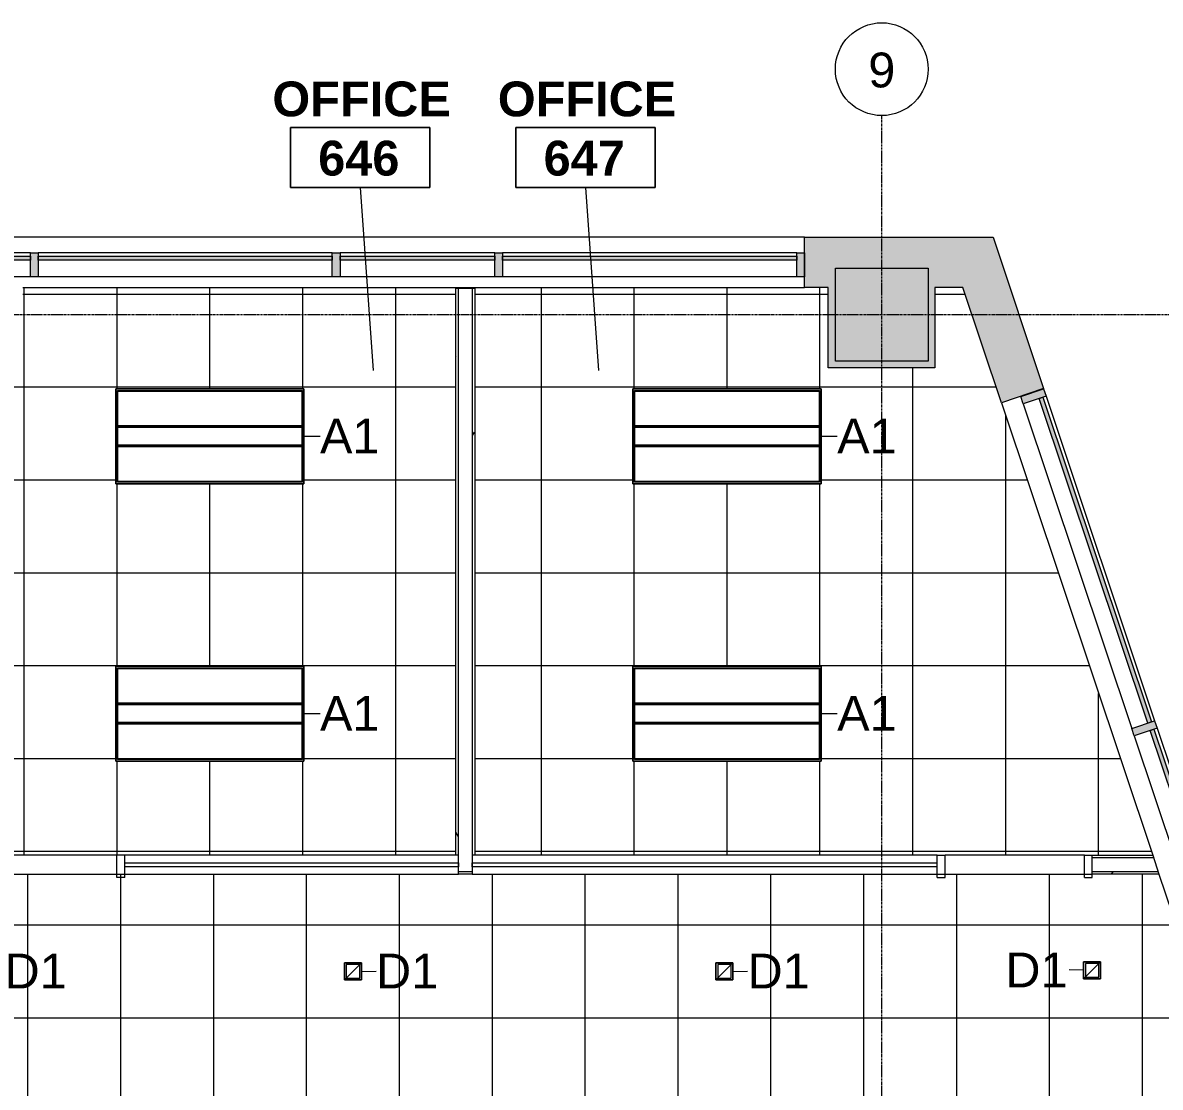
# Model space of a CAD drawing. Header units: inches. Extents: x 2468 to 5383, y -426 to 1376.
# Drawn here: x 4230 to 4524, y 1100.4 to 1375.6 of the extents above; entities that cross this region are included whole.
import ezdxf

# ---------------------------------------------------------------- set-up
doc = ezdxf.new("R2010")
doc.units = ezdxf.units.IN
doc.header["$MEASUREMENT"] = 0
doc.linetypes.add('Grid Line 1_2_', pattern=[0.875, 0.5, -0.125, 0.125, -0.125])
for name, color, linetype, lineweight in [('A-AREA-IDEN', 2, 'Continuous', 9), ('A-CLNG', 13, 'Continuous', 13), ('A-CLNG-PATT', 13, 'Continuous', 13), ('A-DOOR', 31, 'Continuous', 13), ('A-DOOR-FRAM', 31, 'Continuous', 20), ('A-GLAZ-CURT', 52, 'Continuous', 9), ('A-GLAZ-CWMG', 51, 'Continuous', 13), ('A-WALL', 113, 'Continuous', 13), ('A-WALL-PATT', 111, 'Continuous', 13), ('E-LITE-EQPM', 33, 'Continuous', 9), ('E-LITE-EQPM-IDEN', 33, 'Continuous', 9), ('I-WALL', 2, 'Continuous', 13), ('S-COLS', 52, 'Continuous', 13), ('S-GRID', 1, 'Continuous', 9), ('S-GRID-IDEN', 1, 'Continuous', 9)]:
    doc.layers.add(name, color=color, linetype=linetype, lineweight=lineweight)
doc.styles.add('Arial_1', font='arial.ttf', dxfattribs={"height": 9})
doc.styles.add('Swis721 Lt BT', font='swissl.ttf', dxfattribs={"height": 9})
doc.styles.add('Swis721 Lt BT_B', font='', dxfattribs={"height": 9})
doc.styles.get('Swis721 Lt BT_B').set_extended_font_data('Swis721 Lt BT', bold=True)
pattern_1 = [(0, (0, 0), (30.72, 7.68), [1.267, -21.773, 1.267, -21.773, -122.88]), (0, (0, 0), (30.72, 7.68), [-46.08, 1.267, -44.813, 1.267, -21.773, -53.76]), (0, (0, 0), (30.72, 7.68), [-115.2, 1.267, -14.093, 1.267, -37.133]), (120, (11.52, 3.84), (-22.011075, 22.7643), [1.267, -21.773, 1.267, -21.773, -122.88]), (120, (11.52, 3.84), (-22.011075, 22.7643), [-46.08, 1.267, -44.813, 1.267, -21.773, -53.76]), (120, (11.52, 3.84), (-22.011075, 22.7643), [-115.2, 1.267, -14.093, 1.267, -37.133]), (240, (15.36, 19.2), (-8.708925, -30.4443), [1.267, -21.773, 1.267, -21.773, -122.88]), (240, (15.36, 19.2), (-8.708925, -30.4443), [-46.08, 1.267, -44.813, 1.267, -21.773, -53.76]), (240, (15.36, 19.2), (-8.708925, -30.4443), [-115.2, 1.267, -14.093, 1.267, -37.133])]

# ---------------------------------------------------------------- blocks, each defined once
blk = doc.blocks.new('Concrete-Rectangular-Column - 24 x 24-4901126-6TH FLOOR RCP')
at = {"layer": 'S-COLS', "lineweight": 9}
blk.add_hatch(color=7, dxfattribs=at).paths.add_polyline_path([(-12, -12), (12, -12), (12, 12), (-12, 12), (-12, -10.83)], flags=0)
at = {"layer": 'S-COLS', "color": 8, "lineweight": 20}
for p, q in [((-12, 12), (12, 12)), ((-12, -12), (-12, 12)), ((12, 12), (12, -12)), ((12, -12), (-12, -12))]:
    blk.add_line(p, q, dxfattribs=at)
blk = doc.blocks.new('Single Flush - OTJ_SOLIDFLUSH_ALUM-6376845-6TH FLOOR RCP')
at = {"layer": 'A-DOOR-FRAM'}
for p, q in [((-20, 3.3125), (-20, -2.4375)), ((-20, 3.3125), (-18, 3.3125)), ((-18, 3.3125), (-18, -2.4375)), ((18.000004, 3.3125), (18.000004, -2.4375)), ((18.000004, 3.3125), (20.000004, 3.3125)), ((20.000004, 3.3125), (20.000004, -2.4375)), ((-20, -2.4375), (-18, -2.4375)), ((18.000004, -2.4375), (20.000004, -2.4375))]:
    blk.add_line(p, q, dxfattribs=at)
blk = doc.blocks.new('Single Flush - OTJ_SOLIDFLUSH_ALUM-6376844-6TH FLOOR RCP')
at = {"layer": 'A-DOOR-FRAM'}
for p, q in [((-20, -3.3125), (-20, 2.4375)), ((-20, 2.4375), (-18, 2.4375)), ((-18, -3.3125), (-18, 2.4375)), ((18.000004, -3.3125), (18.000004, 2.4375)), ((18.000004, 2.4375), (20.000004, 2.4375)), ((20.000004, -3.3125), (20.000004, 2.4375)), ((-20, -3.3125), (-18, -3.3125)), ((18.000004, -3.3125), (20.000004, -3.3125))]:
    blk.add_line(p, q, dxfattribs=at)
blk = doc.blocks.new('System Panel - Glazed-6291191-6TH FLOOR RCP')
at = {"layer": 'A-GLAZ-CURT', "lineweight": 13}
for p, q in [((-43.13, 0.5), (43.13, 0.5)), ((43.13, 0.5), (43.13, -0.5)), ((43.13, -0.5), (-43.13, -0.5))]:
    blk.add_line(p, q, dxfattribs=at)
blk = doc.blocks.new('System Panel - Glazed-6291185-6TH FLOOR RCP')
at = {"layer": 'A-GLAZ-CURT', "lineweight": 13}
for p, q in [((-60.12, -0.5), (-60.12, 0.5)), ((-60.12, 0.5), (60.12, 0.5)), ((60.12, -0.5), (-60.12, -0.5))]:
    blk.add_line(p, q, dxfattribs=at)
blk = doc.blocks.new('System Panel - Glazed-6292513-6TH FLOOR RCP')
at = {"layer": 'A-GLAZ-CURT'}
blk.add_hatch(color=7, dxfattribs=at).paths.add_polyline_path([(44.25, -0.5), (44.25, 0.5), (-44.25, 0.5), (-44.25, -0.5), (-20.99, -0.5)], flags=0)
at = {"layer": 'A-GLAZ-CURT', "color": 8, "lineweight": 20}
for p, q in [((-44.25, -0.5), (-44.25, 0.5)), ((-44.25, 0.5), (44.25, 0.5)), ((44.25, 0.5), (44.25, -0.5)), ((44.25, -0.5), (-44.25, -0.5))]:
    blk.add_line(p, q, dxfattribs=at)
blk = doc.blocks.new('Rectangular Mullion - 2_ x 6_ rectangular-6292514-6TH FLOOR RCP')
at = {"layer": 'A-GLAZ-CWMG', "lineweight": 9}
blk.add_hatch(color=7, dxfattribs=at).paths.add_polyline_path([(-2, 4.87), (-2, -1.38), (0, -1.38), (0, 4.87), (-1.76, 4.87)], flags=0)
at = {"layer": 'A-GLAZ-CWMG', "color": 8, "lineweight": 20}
for p, q in [((-2, 4.87), (0, 4.87)), ((-2, -1.38), (-2, 4.87)), ((0, 4.87), (0, -1.38)), ((0, -1.38), (-2, -1.38))]:
    blk.add_line(p, q, dxfattribs=at)
blk = doc.blocks.new('System Panel - Glazed-6292516-6TH FLOOR RCP')
at = {"layer": 'A-GLAZ-CURT'}
blk.add_hatch(color=7, dxfattribs=at).paths.add_polyline_path([(16.94, -0.5), (16.94, 0.5), (-16.94, 0.5), (-16.94, -0.5), (5.85, -0.5)], flags=0)
at = {"layer": 'A-GLAZ-CURT', "color": 8, "lineweight": 20}
for p, q in [((-16.94, -0.5), (-16.94, 0.5)), ((-16.94, 0.5), (16.94, 0.5)), ((16.94, 0.5), (16.94, -0.5)), ((16.94, -0.5), (-16.94, -0.5))]:
    blk.add_line(p, q, dxfattribs=at)
blk = doc.blocks.new('Rectangular Mullion - 2_ x 6_ rectangular-5910275-6TH FLOOR RCP')
at = {"layer": 'A-GLAZ-CWMG', "lineweight": 9}
for p, q in [((4494.45, 1279.1), (4522.51, 1195.16)), ((4488.52, 1277.12), (4516.58, 1193.18))]:
    blk.add_line(p, q, dxfattribs=at)
blk = doc.blocks.new('Rectangular Mullion - 2_ x 6_ rectangular-5910277-6TH FLOOR RCP')
at = {"layer": 'A-GLAZ-CWMG', "lineweight": 9}
for p, q in [((4517.21, 1191.28), (4527.95, 1159.16)), ((4523.14, 1193.27), (4533.88, 1161.14))]:
    blk.add_line(p, q, dxfattribs=at)
blk = doc.blocks.new('Rectangular Mullion - 2_ x 6_ rectangular-6292512-6TH FLOOR RCP')
at = {"layer": 'A-GLAZ-CWMG', "lineweight": 9}
blk.add_hatch(color=7, dxfattribs=at).paths.add_polyline_path([(1, 4.87), (1, -1.38), (-1, -1.38), (-1, 4.87)], flags=0)
at = {"layer": 'A-GLAZ-CWMG', "color": 8, "lineweight": 20}
for p, q in [((1, 4.87), (-1, 4.87)), ((-1, 4.87), (-1, -1.38)), ((1, -1.38), (1, 4.87)), ((-1, -1.38), (1, -1.38))]:
    blk.add_line(p, q, dxfattribs=at)
blk = doc.blocks.new('System Panel - Glazed-5927131-6TH FLOOR RCP')
at = {"layer": 'A-GLAZ-CURT'}
blk.add_hatch(color=7, dxfattribs=at).paths.add_polyline_path([(38, 0.5), (-38, 0.5), (-38, -0.5), (38, -0.5)], flags=0)
at = {"layer": 'A-GLAZ-CURT', "color": 8, "lineweight": 20}
for p, q in [((-38, -0.5), (-38, 0.5)), ((-38, 0.5), (38, 0.5)), ((38, 0.5), (38, -0.5)), ((38, -0.5), (-38, -0.5))]:
    blk.add_line(p, q, dxfattribs=at)
blk = doc.blocks.new('System Panel - Glazed-5927132-6TH FLOOR RCP')
at = {"layer": 'A-GLAZ-CURT'}
blk.add_hatch(color=7, dxfattribs=at).paths.add_polyline_path([(-20, 0.5), (-20, -0.5), (20, -0.5), (20, 0.5)], flags=0)
at = {"layer": 'A-GLAZ-CURT', "color": 8, "lineweight": 20}
for p, q in [((-20, -0.5), (-20, 0.5)), ((-20, 0.5), (20, 0.5)), ((20, 0.5), (20, -0.5)), ((20, -0.5), (-20, -0.5))]:
    blk.add_line(p, q, dxfattribs=at)
blk = doc.blocks.new('Rectangular Mullion - 2_ x 6_ rectangular-5927114-6TH FLOOR RCP')
at = {"layer": 'A-GLAZ-CWMG', "lineweight": 9}
blk.add_hatch(color=7, dxfattribs=at).paths.add_polyline_path([(-0.04, 1.37), (-2, 1.37), (-2, -4.88), (0, -4.88), (0, 1.37)], flags=0)
at = {"layer": 'A-GLAZ-CWMG', "color": 8, "lineweight": 20}
for p, q in [((-2, 1.37), (0, 1.37)), ((-2, -4.88), (-2, 1.37)), ((0, 1.37), (0, -4.88)), ((0, -4.88), (-2, -4.88))]:
    blk.add_line(p, q, dxfattribs=at)
blk = doc.blocks.new('Rectangular Mullion - 2_ x 6_ rectangular-5927116-6TH FLOOR RCP')
at = {"layer": 'A-GLAZ-CWMG', "lineweight": 9}
blk.add_hatch(color=7, dxfattribs=at).paths.add_polyline_path([(-1, 1.375), (1, 1.375), (1, -4.875), (-1, -4.875), (-1, 0.5)], flags=0)
at = {"layer": 'A-GLAZ-CWMG', "color": 8, "lineweight": 20}
for p, q in [((1, 1.375), (-1, 1.375)), ((-1, 1.375), (-1, -4.875)), ((1, -4.875), (1, 1.375)), ((-1, -4.875), (1, -4.875))]:
    blk.add_line(p, q, dxfattribs=at)
blk = doc.blocks.new('Rectangular Mullion - 2_ x 6_ rectangular-V25-6TH FLOOR RCP')
at = {"layer": 'A-GLAZ-CWMG', "lineweight": 9}
for p, q in [((4232, 1316.13), (4192, 1316.13)), ((4200, 1309.88), (4192, 1309.88)), ((4232, 1309.88), (4224, 1309.88))]:
    blk.add_line(p, q, dxfattribs=at)
blk = doc.blocks.new('Rectangular Mullion - 2_ x 6_ rectangular-5911031-6TH FLOOR RCP')
at = {"layer": 'A-GLAZ-CWMG', "lineweight": 9}
for p, q in [((3110, 1316.13), (3034, 1316.13)), ((3110, 1309.88), (3034, 1309.88))]:
    blk.add_line(p, q, dxfattribs=at)
blk = doc.blocks.new('Rectangular Mullion - 2_ x 6_ rectangular-5911034-6TH FLOOR RCP')
at = {"layer": 'A-GLAZ-CWMG', "lineweight": 9}
for p, q in [((3152, 1316.13), (3112, 1316.13)), ((3152, 1309.88), (3112, 1309.88))]:
    blk.add_line(p, q, dxfattribs=at)
blk = doc.blocks.new('L-Recessed-Axis-Plano - 2 X 4-4550867-6TH FLOOR RCP')
at = {"layer": 'E-LITE-EQPM'}
for p, q in [((24.31, 12.28), (-24.31, 12.28)), ((-24.31, 12.28), (-24.31, -12.28)), ((23.91, 11.87), (-23.91, 11.87)), ((-23.91, 11.87), (-23.91, -11.88)), ((23.91, -11.88), (23.91, 11.87)), ((24.31, -12.28), (24.31, 12.28)), ((-23.87, -11.56), (-23.87, 11.56)), ((-23.87, 11.56), (23.88, 11.56)), ((23.88, 11.56), (23.88, -11.56)), ((-23.87, 2.74), (23.88, 2.74)), ((23.88, 2.51), (-23.87, 2.51)), ((-23.87, 2.3), (23.88, 2.3)), ((-23.87, -2.3), (23.88, -2.3)), ((-23.87, -2.51), (23.88, -2.51)), ((-23.87, -2.74), (23.88, -2.74)), ((23.88, -11.56), (-23.87, -11.56)), ((-24.31, -12.28), (24.31, -12.28)), ((-23.91, -11.88), (23.91, -11.88))]:
    blk.add_line(p, q, dxfattribs=at)
blk = doc.blocks.new('L-Recessed Square Downlight - 4_-4552743-6TH FLOOR RCP')
at = {"layer": 'E-LITE-EQPM'}
for p, q in [((-2.1875, -2.1875), (-2.1875, 2.1875)), ((-2.1875, 2.1875), (2.1875, 2.1875)), ((-2.1875, 2.1875), (2.1875, -2.1875)), ((2.1875, 2.1875), (-2.1875, 2.1875)), ((-2.1875, 2.1875), (-2.1875, -2.1875)), ((-1.75, -1.75), (-1.75, 1.75)), ((-1.75, 1.75), (1.75, 1.75)), ((1.75, 1.75), (1.75, -1.75)), ((2.1875, 2.1875), (2.1875, -2.1875)), ((2.1875, -2.1875), (2.1875, 2.1875)), ((2.1875, -2.1875), (-2.1875, -2.1875)), ((-2.1875, -2.1875), (2.1875, -2.1875)), ((1.75, -1.75), (-1.75, -1.75))]:
    blk.add_line(p, q, dxfattribs=at)
blk = doc.blocks.new('Room Tag - Room Name and Number-3379422-6TH FLOOR RCP')
at = {"layer": 'A-AREA-IDEN'}
for p, q in [((-0.1881, -0.1636), (-0.1881, -0.0018)), ((-0.1881, -0.0018), (0.1869, -0.0018)), ((0.1869, -0.0018), (-0.1881, -0.0018)), ((-0.1881, -0.0018), (-0.1881, -0.1636)), ((0.1869, -0.0018), (0.1869, -0.1636)), ((0.1869, -0.1636), (0.1869, -0.0018)), ((0.1869, -0.1636), (-0.1881, -0.1636)), ((-0.1881, -0.1636), (0.1869, -0.1636))]:
    blk.add_line(p, q, dxfattribs=at)
blk = doc.blocks.new('Grid - Grid Head - Circle-50561-6TH FLOOR RCP')
at = {"layer": 'S-GRID-IDEN'}
blk.add_circle((0, 0), 0.125, dxfattribs=at)

msp = doc.modelspace()

# ---------------------------------------------------------------- hatches: boundary and pattern name
at = {"layer": 'A-CLNG-PATT'}
h = msp.add_hatch(dxfattribs=at)
h.set_pattern_fill('FP_25', color=256, style=0, pattern_type=2)
h.set_pattern_definition([(0, (4255.338, 926.38), (0, -24), []), (270, (4255.338, 926.38), (-24, -1e-15), [])])
h.paths.add_polyline_path([(3243.55, 520.25), (4735.94, 520.29), (4721.58, 563.24), (4526.69, 563.28), (4526.69, 566.17), (4465.75, 566.17), (4465.75, 565.98), (4438, 565.98), (4438, 566.17), (4225.75, 566.17), (4225.75, 565.98), (4169, 565.98), (4169, 566.17), (4124.87, 566.18), (4124.87, 566.38), (3986.25, 566.38), (3986.25, 565.87), (3957.75, 565.87), (3957.75, 566.38), (3746, 566.38), (3746, 565.87), (3717.75, 565.87), (3717.75, 566.38), (3600, 566.38), (3600, 712.12), (3542, 712.12), (3542, 566.38), (3228.13, 566.38), (3237.67, 537.85)], flags=0)
h.paths.add_polyline_path([(4054.03, 551.97), (4049.65, 551.97), (4049.65, 556.35), (4054.03, 556.35), (4054.03, 552.41)], flags=0)
h.paths.add_polyline_path([(4242.09, 551.97), (4241.65, 551.97), (4241.65, 556.35), (4246.03, 556.35), (4246.03, 551.97), (4245.59, 551.97)], flags=0)
h.paths.add_polyline_path([(4699.09, 551.97), (4698.65, 551.97), (4698.65, 556.35), (4703.03, 556.35), (4703.03, 551.97), (4702.59, 551.97)], flags=0)
h.paths.add_polyline_path([(4337.65, 551.97), (4337.65, 556.35), (4342.03, 556.35), (4342.03, 551.97), (4338.09, 551.97)], flags=0)
h.paths.add_polyline_path([(4434.09, 551.97), (4433.65, 551.97), (4433.65, 556.35), (4438.03, 556.35), (4438.03, 551.97), (4437.59, 551.97)], flags=0)
h.paths.add_polyline_path([(3286.1, 551.97), (3281.73, 551.97), (3281.73, 556.35), (3286.1, 556.35), (3286.1, 552.41)], flags=0)
h.paths.add_polyline_path([(4510.09, 551.97), (4506.15, 551.97), (4506.15, 556.35), (4510.53, 556.35), (4510.53, 551.97)], flags=0)
h.paths.add_polyline_path([(3478.1, 551.97), (3473.73, 551.97), (3473.73, 556.35), (3478.1, 556.35), (3478.1, 552.41)], flags=0)
h.paths.add_polyline_path([(3669.67, 551.97), (3665.73, 551.97), (3665.73, 556.35), (3670.1, 556.35), (3670.1, 551.97)], flags=0)
h.paths.add_polyline_path([(3762.58, 551.97), (3762.14, 551.97), (3762.14, 556.35), (3766.52, 556.35), (3766.52, 551.97), (3766.08, 551.97)], flags=0)
h.paths.add_polyline_path([(4149.09, 551.97), (4145.15, 551.97), (4145.15, 556.35), (4149.53, 556.35), (4149.53, 551.97)], flags=0)
h.paths.add_polyline_path([(3861.67, 551.97), (3857.73, 551.97), (3857.73, 556.35), (3862.1, 556.35), (3862.1, 551.97)], flags=0)
h.paths.add_polyline_path([(3953.73, 551.97), (3953.73, 556.35), (3958.1, 556.35), (3958.1, 551.97), (3954.17, 551.97)], flags=0)
h.paths.add_polyline_path([(3377.97, 551.97), (3377.97, 556.35), (3382.34, 556.35), (3382.34, 551.97), (3378.41, 551.97)], flags=0)
h.paths.add_polyline_path([(3568.81, 551.97), (3568.81, 556.35), (3573.18, 556.35), (3573.18, 551.97), (3569.02, 551.97)], flags=0)
h.paths.add_polyline_path([(4602.17, 551.97), (4601.73, 551.97), (4601.73, 556.35), (4606.1, 556.35), (4606.1, 551.97), (4605.67, 551.97)], flags=0)
h.paths.add_polyline_path([(4225.75, 570.17), (4438, 570.17), (4438, 594.25), (4465.75, 594.25), (4465.75, 570.17), (4526.69, 570.17), (4526.69, 1062.25), (4551.97, 1070.7), (4523.63, 1155.52), (3947.94, 1155.52), (3947.94, 1307.13), (3871.95, 1307.13), (3871.95, 897.23), (3872.37, 898.62), (4012.67, 898.62), (3989.35, 897.23), (4013.5, 897.26), (4013.5, 898.25), (4124.5, 898.25), (4124.5, 897.25), (4122.25, 897.23), (4122.25, 897.13), (4124.87, 897.13), (4124.87, 898.25), (4125.87, 898.25), (4125.87, 829.63), (4124.87, 829.63), (4124.87, 570.17), (4169, 570.17), (4169, 594.25), (4225.75, 594.25), (4225.75, 580.12)], flags=0)
h.paths.add_polyline_path([(4329.44, 590.51), (4327.06, 590.51), (4327.06, 782.51), (4329.44, 782.51), (4329.44, 664.66)], flags=0)
h.paths.add_polyline_path([(3573.18, 599.99), (3568.81, 599.99), (3568.81, 604.37), (3573.18, 604.37), (3573.18, 600.43)], flags=0)
h.paths.add_polyline_path([(4149.53, 624.19), (4145.15, 624.19), (4145.15, 628.57), (4149.53, 628.57), (4149.53, 624.63)], flags=0)
h.paths.add_polyline_path([(4509.53, 624.19), (4505.15, 624.19), (4505.15, 628.57), (4509.53, 628.57), (4509.53, 624.63)], flags=0)
h.paths.add_polyline_path([(4231.06, 638.51), (4231.06, 782.51), (4233.44, 782.51), (4233.44, 638.51)], flags=0)
h.paths.add_polyline_path([(4423.44, 638.51), (4421.06, 638.51), (4421.06, 782.51), (4423.44, 782.51), (4423.44, 664.66)], flags=0)
h.paths.add_polyline_path([(3572.74, 673.19), (3568.81, 673.19), (3568.81, 677.57), (3573.18, 677.57), (3573.18, 673.19)], flags=0)
h.paths.add_polyline_path([(4149.53, 720.19), (4145.15, 720.19), (4145.15, 724.57), (4149.53, 724.57), (4149.53, 720.63)], flags=0)
h.paths.add_polyline_path([(4509.53, 720.19), (4505.15, 720.19), (4505.15, 724.57), (4509.53, 724.57), (4509.53, 720.63)], flags=0)
h.paths.add_polyline_path([(4327.06, 796.62), (4229.25, 796.62), (4229.25, 811.38), (4225, 811.38), (4225, 810.38), (4224, 810.38), (4224, 808.12), (4181.55, 808.12), (4181.55, 832.12), (4224, 832.12), (4224, 828.38), (4225, 828.38), (4225, 827.38), (4229.25, 827.38), (4229.25, 844.1), (4434, 844.1), (4434, 827.38), (4439, 827.38), (4439, 828.38), (4440, 828.38), (4440, 830.12), (4464, 830.12), (4464, 806.12), (4440, 806.12), (4440, 810.38), (4439, 810.38), (4439, 811.38), (4434, 811.38), (4434, 796.62), (4329.44, 796.62)], flags=0)
h.paths.add_polyline_path([(4183.8, 810.37), (4200, 810.37), (4200, 829.87), (4183.8, 829.87), (4183.8, 826.68)], flags=0)
h.paths.add_polyline_path([(4149.53, 816.19), (4145.15, 816.19), (4145.15, 820.57), (4149.53, 820.57), (4149.53, 816.63)], flags=0)
h.paths.add_polyline_path([(4509.09, 816.19), (4505.15, 816.19), (4505.15, 820.57), (4509.53, 820.57), (4509.53, 816.19)], flags=0)
h.paths.add_polyline_path([(4340.6, 845.43), (4267.67, 845.43), (4267.49, 845.5), (4267.42, 845.68), (4267.42, 852.93), (4267.49, 853.1), (4267.67, 853.18), (4395.23, 853.17), (4395.34, 853.1), (4395.42, 852.93), (4395.42, 845.68), (4395.34, 845.5), (4395.17, 845.43), (4349.81, 845.43)], flags=0)
h.paths.add_polyline_path([(4231.06, 854.51), (4231.06, 1022.51), (4233.44, 1022.51), (4233.44, 854.51)], flags=0)
h.paths.add_polyline_path([(4423.44, 854.51), (4421.06, 854.51), (4421.06, 1022.51), (4423.44, 1022.51), (4423.44, 854.88)], flags=0)
h.paths.add_polyline_path([(4327.06, 854.51), (4327.06, 1094.51), (4329.44, 1094.51), (4329.44, 854.51)], flags=0)
h.paths.add_polyline_path([(4509.09, 912.19), (4505.15, 912.19), (4505.15, 916.57), (4509.53, 916.57), (4509.53, 912.19)], flags=0)
h.paths.add_polyline_path([(3966.96, 926.38), (3966.96, 1046), (3957.88, 1046), (3957.88, 1074.25), (3986.13, 1074.25), (3986.13, 1046), (3969.34, 1046), (3969.34, 926.38)], flags=0)
h.paths.add_polyline_path([(4159.71, 926.38), (4159.71, 1046.38), (4162.09, 1046.38), (4162.09, 926.38)], flags=0)
h.paths.add_polyline_path([(4065.71, 926.38), (4063.34, 926.38), (4063.34, 1094.38), (4065.71, 1094.38), (4065.71, 934.5)], flags=0)
h.paths.add_polyline_path([(3906.59, 936.19), (3906.15, 936.19), (3906.15, 940.57), (3910.53, 940.57), (3910.53, 936.19), (3910.09, 936.19)], flags=0)
h.paths.add_polyline_path([(4509.09, 1008.19), (4505.15, 1008.19), (4505.15, 1012.57), (4509.53, 1012.57), (4509.53, 1008.19)], flags=0)
h.paths.add_polyline_path([(3906.15, 1032.19), (3906.15, 1036.57), (3910.53, 1036.57), (3910.53, 1032.19), (3906.59, 1032.19)], flags=0)
h.paths.add_polyline_path([(4465.75, 1045.98), (4438, 1045.98), (4438, 1074.25), (4465.75, 1074.25), (4465.75, 1048.48)], flags=0)
h.paths.add_polyline_path([(4197.48, 1045.98), (4169, 1045.98), (4169, 1074.25), (4225.75, 1074.25), (4225.75, 1045.98), (4223.25, 1045.98)], flags=0)
h.paths.add_polyline_path([(3906.15, 1128.19), (3906.15, 1132.57), (3910.53, 1132.57), (3910.53, 1128.19), (3906.59, 1128.19)], flags=0)
h.paths.add_polyline_path([(4030.09, 1128.19), (4026.15, 1128.19), (4026.15, 1132.57), (4030.53, 1132.57), (4030.53, 1128.19)], flags=0)
h.paths.add_polyline_path([(4121.15, 1128.19), (4121.15, 1132.57), (4125.53, 1132.57), (4125.53, 1128.19), (4121.59, 1128.19)], flags=0)
h.paths.add_polyline_path([(4221.09, 1128.19), (4217.15, 1128.19), (4217.15, 1132.57), (4221.53, 1132.57), (4221.53, 1128.19)], flags=0)
h.paths.add_polyline_path([(4317.09, 1128.19), (4313.15, 1128.19), (4313.15, 1132.57), (4317.53, 1132.57), (4317.53, 1128.19)], flags=0)
h.paths.add_polyline_path([(4409.15, 1128.19), (4409.15, 1132.57), (4413.53, 1132.57), (4413.53, 1128.19), (4409.59, 1128.19)], flags=0)
h.paths.add_polyline_path([(4504.6, 1128.48), (4504.16, 1128.48), (4504.16, 1132.85), (4508.54, 1132.85), (4508.54, 1128.48), (4506.97, 1128.48)], flags=0)
h.paths.add_polyline_path([(3906.15, 1224.19), (3906.15, 1228.57), (3910.53, 1228.57), (3910.53, 1224.19), (3906.59, 1224.19)], flags=0)
h = msp.add_hatch(dxfattribs=at)
h.set_pattern_fill('FP_17', color=256, style=0, pattern_type=2)
h.set_pattern_definition([(90, (4278.356, 1233.417), (24, -1e-15), []), (0, (4278.356, 1233.417), (0, -24), [])])
h.paths.add_polyline_path([(4312.96, 1160.39), (4341.93, 1160.39), (4341.93, 1307.13), (4230, 1307.13), (4230, 1282.12), (4214.79, 1282.12), (4214.79, 1160.39), (4294.35, 1160.39)], flags=0)
h.paths.add_polyline_path([(4302.67, 1184.72), (4254.04, 1184.72), (4254.04, 1209.28), (4302.67, 1209.28), (4302.67, 1193.04)], flags=0)
h.paths.add_polyline_path([(4254.04, 1256.4), (4254.04, 1280.96), (4302.67, 1280.96), (4302.67, 1256.4)], flags=0)
h = msp.add_hatch(dxfattribs=at)
h.set_pattern_fill('FP_18', color=256, style=0, pattern_type=2)
h.set_pattern_definition([(0, (4412.01, 1233.417), (0, -24), []), (270, (4412.01, 1233.417), (-24, -1e-15), [])])
h.paths.add_polyline_path([(4466.35, 1160.39), (4522, 1160.39), (4472.95, 1307.13), (4465.74, 1307.13), (4465.74, 1286.38), (4438.12, 1286.38), (4438.12, 1307.13), (4346.8, 1307.13), (4346.8, 1160.39), (4436.32, 1160.39)], flags=0)
h.paths.add_polyline_path([(4387.7, 1184.72), (4387.7, 1209.28), (4436.32, 1209.28), (4436.32, 1184.72), (4423.51, 1184.72)], flags=0)
h.paths.add_polyline_path([(4436.32, 1256.4), (4387.7, 1256.4), (4387.7, 1280.96), (4436.32, 1280.96), (4436.32, 1256.45)], flags=0)
at = {"layer": 'A-WALL-PATT', "lineweight": 9}
h = msp.add_hatch(color=7, dxfattribs=at)
h.paths.add_polyline_path([(4472.95, 1307.13), (4485.08, 1307.13), (4480.74, 1320.13), (4432, 1320.13), (4432, 1307.13), (4440, 1307.13), (4440, 1312.12), (4464, 1312.12), (4464, 1307.13), (4469.29, 1307.13)], flags=0)
h.paths.add_polyline_path([(3019.12, 1307.13), (3032, 1307.13), (3032, 1320.13), (2992.74, 1320.13), (2992.74, 1307.13), (3004.37, 1307.13)], flags=0)
h = msp.add_hatch(dxfattribs=at)
h.set_pattern_fill('FP_1', color=256, style=0, pattern_type=2)
h.set_pattern_definition(pattern_1)
h.paths.add_polyline_path([(4342.55, 1160.39), (4342.55, 1307), (4341.93, 1307), (4341.93, 1160.39)], flags=0)
h = msp.add_hatch(dxfattribs=at)
h.set_pattern_fill('FP_1', color=256, style=0, pattern_type=2)
h.set_pattern_definition(pattern_1)
h.paths.add_polyline_path([(4346.8, 1160.39), (4346.8, 1307), (4346.18, 1307), (4346.18, 1160.39)], flags=0)
for points in [[(4438.12, 1288.38), (4440, 1288.38), (4440, 1307.13), (4438.12, 1307.13), (4438.12, 1296.44)], [(4464, 1286.38), (4465.74, 1286.38), (4465.74, 1307.13), (4464, 1307.13), (4464, 1288.12), (4463.74, 1288.12), (4463.74, 1286.38)], [(4463.74, 1286.38), (4463.74, 1288.12), (4440, 1288.12), (4440, 1288.38), (4438.12, 1288.38), (4438.12, 1286.38), (4460.35, 1286.38)]]:
    msp.add_hatch(color=7, dxfattribs=at).paths.add_polyline_path(points, flags=0)
h = msp.add_hatch(color=7, dxfattribs=at)
h.paths.add_polyline_path([(4814.96, 320.13), (4808.99, 338), (4798.08, 334.36), (4802.83, 320.13)], flags=0)
h.paths.add_polyline_path([(4482.91, 1277.35), (4493.82, 1281), (4485.08, 1307.13), (4472.95, 1307.13), (4481.7, 1280.96)], flags=0)
h = msp.add_hatch(dxfattribs=at)
h.set_pattern_fill('FP_1', color=256, style=0, pattern_type=2)
h.set_pattern_definition(pattern_1)
h.paths.add_polyline_path([(4523.63, 1155.52), (4523.42, 1156.14), (4506.35, 1156.14), (4506.35, 1155.52), (4523.42, 1155.52)], flags=0)
h.paths.add_polyline_path([(4342.61, 1155.52), (4346.11, 1155.52), (4346.11, 1156.14), (4342.61, 1156.14)], flags=0)
h.paths.add_polyline_path([(4210.54, 1155.52), (4216.35, 1155.52), (4216.35, 1156.14), (4208.35, 1156.14), (4208.35, 1155.52)], flags=0)
h.paths.add_polyline_path([(4079.4, 1155.52), (4082.08, 1155.52), (4082.08, 1156.14), (4079.4, 1156.14)], flags=0)
h.paths.add_polyline_path([(3949.64, 1155.52), (3954.63, 1155.56), (3954.63, 1156.14), (3948.56, 1156.14), (3948.56, 1155.52)], flags=0)

# ---------------------------------------------------------------- linework, layer by layer
at = {"layer": 'A-AREA-IDEN'}
for p, q in [((4320.64, 1285.68), (4317.26, 1332.97)), ((4378.9, 1285.68), (4375.52, 1332.97))]:
    msp.add_line(p, q, dxfattribs=at)
at = {"layer": 'A-CLNG'}
for p, q in [((4341.93, 1307.13), (4341.93, 1307)), ((4346.8, 1307), (4346.8, 1307.13)), ((4302.67, 1280.96), (4254.04, 1280.96)), ((4254.04, 1280.96), (4254.04, 1256.4)), ((4302.67, 1256.4), (4302.67, 1280.96)), ((4436.32, 1280.96), (4387.7, 1280.96)), ((4387.7, 1280.96), (4387.7, 1256.4)), ((4436.32, 1256.4), (4436.32, 1280.96)), ((4254.04, 1256.4), (4302.67, 1256.4)), ((4387.7, 1256.4), (4436.32, 1256.4)), ((4302.67, 1209.28), (4254.04, 1209.28)), ((4254.04, 1209.28), (4254.04, 1184.72)), ((4302.67, 1184.72), (4302.67, 1209.28)), ((4436.32, 1209.28), (4387.7, 1209.28)), ((4387.7, 1209.28), (4387.7, 1184.72)), ((4436.32, 1184.72), (4436.32, 1209.28)), ((4254.04, 1184.72), (4302.67, 1184.72)), ((4387.7, 1184.72), (4436.32, 1184.72))]:
    msp.add_line(p, q, dxfattribs=at)
at = {"layer": 'A-WALL', "lineweight": 9}
for p, q in [((4432, 1320.13), (3032, 1320.13)), ((4230, 1307.13), (4432, 1307.13)), ((4482.91, 1277.35), (4522, 1160.39)), ((4523.63, 1155.52), (4552, 1070.62))]:
    msp.add_line(p, q, dxfattribs=at)
at = {"layer": 'A-WALL', "color": 8, "lineweight": 20}
for p, q in [((4432, 1320.13), (4480.74, 1320.13)), ((4432, 1307.13), (4432, 1320.13)), ((4480.74, 1320.13), (4493.82, 1281)), ((4438.12, 1307.13), (4432, 1307.13)), ((4472.95, 1307.13), (4465.74, 1307.13)), ((4482.91, 1277.35), (4472.95, 1307.13)), ((4493.82, 1281), (4482.91, 1277.35))]:
    msp.add_line(p, q, dxfattribs=at)
at = {"layer": 'A-WALL'}
for p, q in [((4342.55, 1307), (4342.55, 1160.39)), ((4346.18, 1307), (4346.18, 1160.39)), ((4522.21, 1159.77), (4506.35, 1159.77)), ((4346.11, 1156.14), (4342.61, 1156.14)), ((4523.42, 1156.14), (4506.35, 1156.14))]:
    msp.add_line(p, q, dxfattribs=at)
at = {"layer": 'E-LITE-EQPM-IDEN'}
for p, q in [((4302.67, 1268.68), (4306.82, 1268.76)), ((4436.32, 1268.68), (4440.47, 1268.76)), ((4302.67, 1197), (4306.82, 1197.08)), ((4436.32, 1197), (4440.47, 1197.08)), ((4317.53, 1130.38), (4321.3, 1130.46)), ((4413.53, 1130.38), (4417.3, 1130.46)), ((4504.16, 1130.66), (4500.45, 1130.75))]:
    msp.add_line(p, q, dxfattribs=at)
at = {"layer": 'I-WALL'}
for p, q in [((4341.93, 1160.39), (4341.93, 1307)), ((4341.93, 1307), (4346.8, 1307)), ((4346.8, 1307), (4346.8, 1160.39)), ((4342.61, 1160.39), (4341.93, 1160.39)), ((4342.61, 1155.52), (4342.61, 1160.39)), ((4346.11, 1160.39), (4346.11, 1155.52)), ((4346.8, 1160.39), (4346.11, 1160.39)), ((4506.35, 1160.39), (4522, 1160.39)), ((4522, 1160.39), (4523.63, 1155.52)), ((4346.11, 1155.52), (4342.61, 1155.52)), ((4523.63, 1155.52), (4506.35, 1155.52))]:
    msp.add_line(p, q, dxfattribs=at)
at = {"layer": 'I-WALL', "color": 8, "lineweight": 20}
for p, q in [((4438.12, 1286.38), (4438.12, 1307.13)), ((4465.74, 1307.13), (4465.74, 1286.38)), ((4465.74, 1286.38), (4438.12, 1286.38))]:
    msp.add_line(p, q, dxfattribs=at)
at = {"layer": 'I-WALL', "lineweight": 9}
for p, q in [((4254.35, 1160.39), (4218.35, 1160.39)), ((4341.93, 1160.39), (4256.35, 1160.39)), ((4466.35, 1160.39), (4346.8, 1160.39)), ((4504.35, 1160.39), (4468.35, 1160.39)), ((4216.35, 1155.52), (4342.61, 1155.52)), ((4346.11, 1155.52), (4506.35, 1155.52))]:
    msp.add_line(p, q, dxfattribs=at)
at = {"layer": 'S-GRID', "linetype": 'Grid Line 1_2_'}
for p, q in [((4452, -16.1), (4452, 1351.58)), ((3004.37, 1300.13), (4862.49, 1300.13))]:
    msp.add_line(p, q, dxfattribs=at)

# ---------------------------------------------------------------- block references
at = {"layer": 'A-AREA-IDEN', "xscale": 95.99999999999994, "yscale": 95.99999999999994, "zscale": 95.99999999999994}
for p in [(4317.25, 1348.68), (4375.51, 1348.68)]:
    msp.add_blockref('Room Tag - Room Name and Number-3379422-6TH FLOOR RCP', p, dxfattribs=at)
at = {"layer": 'A-DOOR', "rotation": 180}
msp.add_blockref('Single Flush - OTJ_SOLIDFLUSH_ALUM-6376845-6TH FLOOR RCP', (4236.35, 1157.95), dxfattribs=at)
at = {"layer": 'A-DOOR'}
msp.add_blockref('Single Flush - OTJ_SOLIDFLUSH_ALUM-6376844-6TH FLOOR RCP', (4486.35, 1157.95), dxfattribs=at)
at = {"layer": 'A-GLAZ-CURT'}
for name, p, rotation in [('System Panel - Glazed-5927132-6TH FLOOR RCP', (4212, 1314.75), 180), ('System Panel - Glazed-5927131-6TH FLOOR RCP', (4272, 1314.75), 180), ('System Panel - Glazed-5927132-6TH FLOOR RCP', (4332, 1314.75), 180), ('System Panel - Glazed-5927131-6TH FLOOR RCP', (4392, 1314.75), 180), ('System Panel - Glazed-6292513-6TH FLOOR RCP', (4507.17, 1236.69), 288.4809150346402), ('System Panel - Glazed-6292516-6TH FLOOR RCP', (4527.2, 1176.77), 288.4809150346402)]:
    msp.add_blockref(name, p, dxfattribs=dict(at, rotation=rotation))
for name, p in [('System Panel - Glazed-6291191-6TH FLOOR RCP', (4299.48, 1157.95)), ('System Panel - Glazed-6291185-6TH FLOOR RCP', (4406.23, 1157.95))]:
    msp.add_blockref(name, p, dxfattribs=at)
at = {"layer": 'A-GLAZ-CWMG', "lineweight": 9}
for name, p in [('Rectangular Mullion - 2_ x 6_ rectangular-V25-6TH FLOOR RCP', (0, 0)), ('Rectangular Mullion - 2_ x 6_ rectangular-5911031-6TH FLOOR RCP', (1200, 0)), ('Rectangular Mullion - 2_ x 6_ rectangular-5911034-6TH FLOOR RCP', (1200, 0)), ('Rectangular Mullion - 2_ x 6_ rectangular-5911031-6TH FLOOR RCP', (1320, 0)), ('Rectangular Mullion - 2_ x 6_ rectangular-5927114-6TH FLOOR RCP', (4432, 1314.75)), ('Rectangular Mullion - 2_ x 6_ rectangular-5910275-6TH FLOOR RCP', (0, 0)), ('Rectangular Mullion - 2_ x 6_ rectangular-5910277-6TH FLOOR RCP', (0, 0))]:
    msp.add_blockref(name, p, dxfattribs=at)
at = {"layer": 'A-GLAZ-CWMG', "lineweight": 9, "extrusion": (0, 0, -1)}
for p in [(-4233, 1314.75), (-4311, 1314.75), (-4353, 1314.75)]:
    msp.add_blockref('Rectangular Mullion - 2_ x 6_ rectangular-5927116-6TH FLOOR RCP', p, dxfattribs=at)
at = {"layer": 'A-GLAZ-CWMG', "lineweight": 9, "rotation": 108.4809150346402}
msp.add_blockref('Rectangular Mullion - 2_ x 6_ rectangular-6292514-6TH FLOOR RCP', (4492.51, 1280.56), dxfattribs=at)
at = {"layer": 'A-GLAZ-CWMG', "lineweight": 9, "extrusion": (0, 0, -1), "rotation": 251.5190849653598}
msp.add_blockref('Rectangular Mullion - 2_ x 6_ rectangular-6292512-6TH FLOOR RCP', (-4521.52, 1193.78), dxfattribs=at)
at = {"layer": 'E-LITE-EQPM', "extrusion": (0, 0, -1)}
for p in [(-4278.36, 1268.68), (-4412.01, 1268.68), (-4278.36, 1197), (-4412.01, 1197)]:
    msp.add_blockref('L-Recessed-Axis-Plano - 2 X 4-4550867-6TH FLOOR RCP', p, dxfattribs=at)
at = {"layer": 'E-LITE-EQPM', "extrusion": (0, 0, -1), "rotation": 180}
for p in [(-4315.34, 1130.38), (-4411.34, 1130.38), (-4506.35, 1130.66)]:
    msp.add_blockref('L-Recessed Square Downlight - 4_-4552743-6TH FLOOR RCP', p, dxfattribs=at)
at = {"layer": 'S-COLS', "lineweight": 9}
msp.add_blockref('Concrete-Rectangular-Column - 24 x 24-4901126-6TH FLOOR RCP', (4452, 1300.12), dxfattribs=at)
at = {"layer": 'S-GRID-IDEN', "xscale": 95.99999999999994, "yscale": 95.99999999999994, "zscale": 95.99999999999994}
msp.add_blockref('Grid - Grid Head - Circle-50561-6TH FLOOR RCP', (4452, 1363.58), dxfattribs=at)

# ---------------------------------------------------------------- texts
at = {"layer": 'A-AREA-IDEN', "char_height": 9, "attachment_point": 1, "style": 'Swis721 Lt BT_B'}
for s, insert, width in [('OFFICE', (4294.51, 1360.39), 54.843), ('OFFICE', (4352.77, 1360.39), 54.843), ('646', (4306.36, 1345.08), 25.452), ('647', (4364.61, 1345.08), 25.452)]:
    msp.add_mtext(s, dxfattribs=dict(at, insert=insert, width=width))
at = {"layer": 'E-LITE-EQPM-IDEN', "char_height": 9, "attachment_point": 1, "style": 'Arial_1'}
for s, insert, width in [('A1', (4306.82, 1273.27), 18.786), ('A1', (4440.47, 1273.27), 18.786), ('A1', (4306.82, 1201.59), 18.786), ('A1', (4440.47, 1201.59), 18.786), ('D1', (4225.3, 1134.97), 19.695), ('D1', (4321.3, 1134.97), 19.695), ('D1', (4417.3, 1134.97), 19.695), ('D1', (4483.93, 1135.25), 19.695)]:
    msp.add_mtext(s, dxfattribs=dict(at, insert=insert, width=width))
at = {"layer": 'S-GRID-IDEN', "insert": (4448.5, 1367.87), "char_height": 9, "width": 8.181, "attachment_point": 1, "style": 'Swis721 Lt BT'}
msp.add_mtext('9', dxfattribs=at)

doc.saveas('drawing.dxf')
